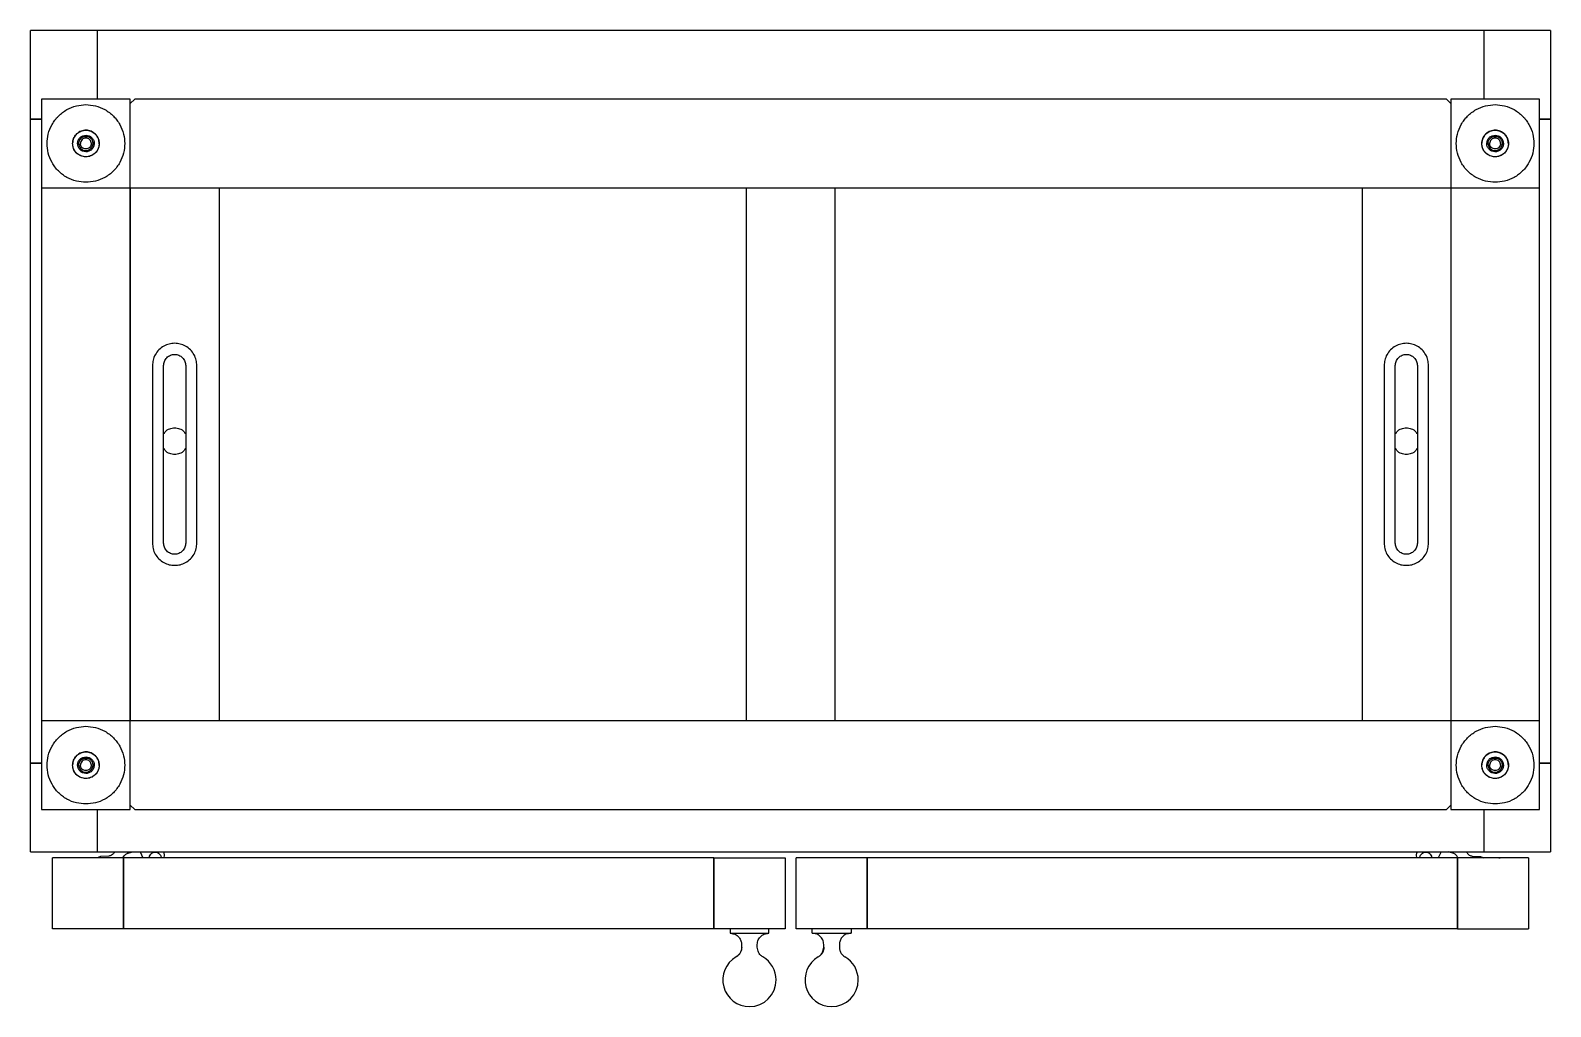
# Model space of a CAD drawing. Header units: millimetres. Extents: x 227 to 927, y 102 to 755.
# Drawn here: x 513.2 to 650.2, y 667.4 to 755.3 of the extents above; entities that cross this region are included whole.
import ezdxf

# ---------------------------------------------------------------- set-up
doc = ezdxf.new("R2010")
doc.units = ezdxf.units.MM

msp = doc.modelspace()

# ---------------------------------------------------------------- linework, layer by layer
at = {"color": 7, "linetype": 'Continuous', "lineweight": 25}
for p, q in [((513.19, 747.33), (513.19, 755.33)), ((519.19, 755.33), (513.19, 755.33)), ((519.19, 755.33), (519.19, 749.15)), ((644.19, 755.33), (519.19, 755.33)), ((519.19, 755.33), (519.19, 749.15)), ((650.19, 755.33), (644.19, 755.33)), ((644.19, 749.15), (644.19, 755.33)), ((644.19, 749.15), (644.19, 755.33)), ((650.19, 755.33), (650.19, 747.33)), ((514.19, 749.15), (514.19, 741.15)), ((522.19, 749.15), (514.19, 749.15)), ((522.19, 741.15), (522.19, 749.15)), ((522.19, 748.75), (522.59, 749.15)), ((640.79, 749.15), (522.59, 749.15)), ((640.79, 749.15), (641.19, 748.75)), ((641.19, 749.15), (641.19, 741.15)), ((649.19, 749.15), (641.19, 749.15)), ((649.19, 741.15), (649.19, 749.15)), ((513.19, 689.33), (513.19, 747.33)), ((514.19, 747.33), (513.19, 747.33)), ((513.19, 747.33), (514.19, 747.33)), ((649.19, 747.33), (650.19, 747.33)), ((650.19, 747.33), (649.19, 747.33)), ((650.19, 747.33), (650.19, 689.33)), ((517.85, 745.75), (517.79, 745.65)), ((517.97, 745.75), (517.85, 745.75)), ((518.54, 745.74), (518.42, 745.74)), ((518.6, 745.63), (518.54, 745.74)), ((644.85, 745.75), (644.79, 745.65)), ((644.97, 745.75), (644.85, 745.75)), ((645.54, 745.74), (645.42, 745.74)), ((645.6, 745.63), (645.54, 745.74)), ((517.56, 745.26), (517.49, 745.16)), ((517.49, 745.16), (517.55, 745.05)), ((517.77, 744.66), (517.83, 744.55)), ((517.83, 744.55), (517.95, 744.55)), ((518.4, 744.54), (518.52, 744.54)), ((518.52, 744.54), (518.58, 744.65)), ((518.81, 745.03), (518.88, 745.13)), ((518.88, 745.13), (518.82, 745.24)), ((644.56, 745.26), (644.49, 745.16)), ((644.49, 745.16), (644.55, 745.05)), ((644.77, 744.66), (644.83, 744.55)), ((644.83, 744.55), (644.95, 744.55)), ((645.4, 744.54), (645.52, 744.54)), ((645.52, 744.54), (645.58, 744.65)), ((645.81, 745.03), (645.88, 745.13)), ((645.88, 745.13), (645.82, 745.24)), ((514.19, 741.15), (522.19, 741.15)), ((514.19, 741.15), (514.19, 693.15)), ((522.19, 741.15), (641.19, 741.15)), ((522.19, 693.15), (522.19, 741.15)), ((522.19, 741.15), (522.19, 693.15)), ((522.19, 741.15), (530.19, 741.15)), ((530.19, 741.15), (530.19, 693.15)), ((577.69, 741.15), (577.69, 693.15)), ((577.69, 741.15), (585.69, 741.15)), ((585.69, 741.15), (585.69, 693.15)), ((633.19, 741.15), (633.19, 693.15)), ((633.19, 741.15), (641.19, 741.15)), ((641.19, 741.15), (649.19, 741.15)), ((641.19, 741.15), (641.19, 693.15)), ((641.19, 741.15), (641.19, 693.15)), ((649.19, 693.15), (649.19, 741.15)), ((524.19, 725.15), (524.19, 709.15)), ((525.19, 709.15), (525.19, 725.15)), ((527.19, 725.15), (527.19, 709.15)), ((528.19, 709.15), (528.19, 725.15)), ((635.19, 725.15), (635.19, 709.15)), ((636.19, 709.15), (636.19, 725.15)), ((638.19, 725.15), (638.19, 709.15)), ((639.19, 709.15), (639.19, 725.15)), ((514.19, 693.15), (514.19, 685.15)), ((522.19, 693.15), (514.19, 693.15)), ((522.19, 685.15), (522.19, 693.15)), ((530.19, 693.15), (522.19, 693.15)), ((641.19, 693.15), (522.19, 693.15)), ((585.69, 693.15), (577.69, 693.15)), ((641.19, 693.15), (633.19, 693.15)), ((641.19, 693.15), (641.19, 685.15)), ((649.19, 693.15), (641.19, 693.15)), ((649.19, 685.15), (649.19, 693.15)), ((513.19, 689.33), (514.19, 689.33)), ((513.19, 681.33), (513.19, 689.33)), ((514.19, 689.33), (513.19, 689.33)), ((517.56, 689.26), (517.49, 689.16)), ((517.49, 689.16), (517.55, 689.05)), ((517.85, 689.75), (517.79, 689.65)), ((517.97, 689.75), (517.85, 689.75)), ((518.54, 689.74), (518.42, 689.74)), ((518.6, 689.63), (518.54, 689.74)), ((518.81, 689.03), (518.88, 689.13)), ((518.88, 689.13), (518.82, 689.24)), ((644.56, 689.26), (644.49, 689.16)), ((644.49, 689.16), (644.55, 689.05)), ((644.85, 689.75), (644.79, 689.65)), ((644.97, 689.75), (644.85, 689.75)), ((645.54, 689.74), (645.42, 689.74)), ((645.6, 689.63), (645.54, 689.74)), ((645.81, 689.03), (645.88, 689.13)), ((645.88, 689.13), (645.82, 689.24)), ((650.19, 689.33), (649.19, 689.33)), ((649.19, 689.33), (650.19, 689.33)), ((650.19, 689.33), (650.19, 681.33)), ((517.77, 688.66), (517.83, 688.55)), ((517.83, 688.55), (517.95, 688.55)), ((518.4, 688.54), (518.52, 688.54)), ((518.52, 688.54), (518.58, 688.65)), ((644.77, 688.66), (644.83, 688.55)), ((644.83, 688.55), (644.95, 688.55)), ((645.4, 688.54), (645.52, 688.54)), ((645.52, 688.54), (645.58, 688.65)), ((514.19, 685.15), (522.19, 685.15)), ((519.19, 685.15), (519.19, 681.33)), ((519.19, 685.15), (519.19, 681.33)), ((522.59, 685.15), (522.19, 685.55)), ((522.59, 685.15), (640.79, 685.15)), ((641.19, 685.55), (640.79, 685.15)), ((641.19, 685.15), (649.19, 685.15)), ((644.19, 681.33), (644.19, 685.15)), ((644.19, 681.33), (644.19, 685.15)), ((513.19, 681.33), (519.19, 681.33)), ((519.19, 681.33), (644.19, 681.33)), ((519.51, 680.91), (519.36, 680.87)), ((520.24, 680.96), (519.51, 680.91)), ((520.76, 681.33), (520.71, 681.25)), ((521.53, 680.8), (521.64, 680.97)), ((522, 681.23), (522.42, 681.33)), ((523.07, 681.33), (523.31, 680.8)), ((525.24, 680.8), (525.26, 681.03)), ((638.11, 681.03), (638.11, 681.07)), ((638.13, 680.8), (638.11, 681.03)), ((640.31, 681.33), (640.06, 680.8)), ((641.37, 681.23), (640.95, 681.33)), ((641.84, 680.8), (641.73, 680.97)), ((642.61, 681.33), (642.66, 681.25)), ((643.13, 680.96), (643.86, 680.91)), ((643.86, 680.91), (644.01, 680.87)), ((644.19, 681.33), (650.19, 681.33)), ((521.59, 680.8), (515.19, 680.8)), ((515.19, 674.4), (515.19, 680.8)), ((517.85, 680.81), (517.73, 680.8)), ((519.36, 680.87), (519.23, 680.8)), ((521.59, 674.4), (521.59, 680.8)), ((574.79, 680.8), (521.59, 680.8)), ((521.59, 680.8), (521.59, 674.4)), ((574.79, 680.8), (574.79, 674.4)), ((574.79, 680.8), (581.19, 680.8)), ((574.79, 674.4), (574.79, 680.8)), ((581.19, 680.8), (581.19, 674.4)), ((582.19, 674.4), (582.19, 680.8)), ((588.59, 680.8), (582.19, 680.8)), ((588.59, 674.4), (588.59, 680.8)), ((641.79, 680.8), (588.59, 680.8)), ((588.59, 680.8), (588.59, 674.4)), ((641.79, 680.8), (641.79, 674.4)), ((648.19, 680.8), (641.79, 680.8)), ((641.79, 674.4), (641.79, 680.8)), ((644.01, 680.87), (644.14, 680.8)), ((645.52, 680.81), (645.64, 680.8)), ((648.19, 680.8), (648.19, 674.4)), ((521.59, 674.4), (515.19, 674.4)), ((574.79, 674.4), (521.59, 674.4)), ((581.19, 674.4), (574.79, 674.4)), ((576.24, 674.4), (576.24, 674)), ((579.74, 674), (579.74, 674.4)), ((588.59, 674.4), (582.19, 674.4)), ((583.64, 674), (583.64, 674.4)), ((587.14, 674.4), (587.14, 674)), ((641.79, 674.4), (588.59, 674.4)), ((641.79, 674.4), (648.19, 674.4)), ((577.28, 673), (577.28, 672.74)), ((577.28, 672.74), (577.29, 672.75)), ((578.69, 672.74), (578.69, 673)), ((584.68, 672.74), (584.68, 673)), ((584.68, 672.74), (584.69, 672.75)), ((586.09, 673), (586.09, 672.74))]:
    msp.add_line(p, q, dxfattribs=at)
for centre, start, end in [((577.99, 669.8), 120.2657, 270.0181), ((577.99, 669.8), 0, 59.9793), ((585.39, 669.8), 120.2654, 270.0181), ((585.39, 669.8), 0, 59.9796), ((577.99, 669.8), 270.0181, 0), ((585.39, 669.8), 270.0181, 0)]:
    msp.add_arc(centre, 2.4, start, end, dxfattribs=at)
for points, knots in [([(518.19, 741.65), (517.9, 741.67), (517.3, 741.71), (516.44, 742.06), (515.68, 742.64), (515.1, 743.4), (514.76, 744.26), (514.65, 745.15), (514.76, 746.03), (515.1, 746.89), (515.68, 747.65), (516.44, 748.23), (517.3, 748.58), (517.9, 748.63), (518.19, 748.65)], [0, 0, 0, 0, 0.078504, 0.162677, 0.25, 0.337323, 0.421496, 0.5, 0.578504, 0.662677, 0.75, 0.837323, 0.921496, 1, 1, 1, 1]), ([(518.19, 748.65), (518.47, 748.63), (519.07, 748.58), (519.93, 748.23), (520.69, 747.65), (521.27, 746.89), (521.61, 746.03), (521.72, 745.15), (521.61, 744.26), (521.27, 743.4), (520.69, 742.64), (519.93, 742.06), (519.07, 741.71), (518.47, 741.67), (518.19, 741.65)], [0, 0, 0, 0, 0.0785035, 0.1626766, 0.25, 0.3373234, 0.4214965, 0.5, 0.5785035, 0.6626766, 0.75, 0.8373234, 0.9214965, 1, 1, 1, 1]), ([(645.19, 741.65), (644.9, 741.67), (644.3, 741.71), (643.44, 742.06), (642.68, 742.64), (642.1, 743.4), (641.76, 744.26), (641.65, 745.15), (641.76, 746.03), (642.1, 746.89), (642.68, 747.65), (643.44, 748.23), (644.3, 748.58), (644.9, 748.63), (645.19, 748.65)], [0, 0, 0, 0, 0.078504, 0.162677, 0.25, 0.337323, 0.421496, 0.5, 0.578504, 0.662677, 0.75, 0.837323, 0.921496, 1, 1, 1, 1]), ([(645.19, 748.65), (645.47, 748.63), (646.07, 748.58), (646.93, 748.23), (647.69, 747.65), (648.27, 746.89), (648.61, 746.03), (648.72, 745.15), (648.61, 744.26), (648.27, 743.4), (647.69, 742.64), (646.93, 742.06), (646.07, 741.71), (645.47, 741.67), (645.19, 741.65)], [0, 0, 0, 0, 0.078504, 0.162677, 0.25, 0.337323, 0.421496, 0.5, 0.578504, 0.662677, 0.75, 0.837323, 0.921496, 1, 1, 1, 1]), ([(518.19, 743.95), (518.03, 743.96), (517.72, 744), (517.31, 744.28), (517.05, 744.68), (516.96, 745.15), (517.05, 745.61), (517.31, 746.02), (517.72, 746.29), (518.03, 746.33), (518.19, 746.35)], [0, 0, 0, 0, 0.120054, 0.25, 0.379946, 0.5, 0.620054, 0.75, 0.879946, 1, 1, 1, 1]), ([(519.39, 745.12), (519.37, 745.28), (519.34, 745.59), (519.07, 746), (518.67, 746.28), (518.21, 746.37), (517.74, 746.29), (517.33, 746.03), (517.05, 745.63), (517, 745.32), (516.99, 745.17)], [0, 0, 0, 0, 0.120054, 0.25, 0.379946, 0.5, 0.620054, 0.75, 0.879946, 1, 1, 1, 1]), ([(517.44, 745.16), (517.45, 745.25), (517.47, 745.45), (517.65, 745.7), (517.91, 745.86), (518.2, 745.91), (518.49, 745.85), (518.74, 745.68), (518.91, 745.42), (518.93, 745.23), (518.94, 745.13)], [0, 0, 0, 0, 0.120054, 0.25, 0.379946, 0.5, 0.620054, 0.75, 0.879946, 1, 1, 1, 1]), ([(517.56, 745.26), (517.58, 745.35), (517.63, 745.49), (517.74, 745.6), (517.79, 745.65)], [0, 0, 0, 0, 0.56, 1, 1, 1, 1]), ([(518.68, 745.14), (518.67, 745.2), (518.66, 745.33), (518.55, 745.5), (518.38, 745.61), (518.19, 745.65), (518, 745.62), (517.84, 745.51), (517.72, 745.34), (517.7, 745.22), (517.69, 745.15)], [0, 0, 0, 0, 0.120054, 0.25, 0.379946, 0.5, 0.620054, 0.75, 0.879946, 1, 1, 1, 1]), ([(517.79, 745.65), (517.82, 745.67), (517.88, 745.71), (517.94, 745.74), (517.97, 745.75)], [0, 0, 0, 0, 0.56, 1, 1, 1, 1]), ([(517.97, 745.75), (518.06, 745.77), (518.21, 745.81), (518.35, 745.76), (518.42, 745.74)], [0, 0, 0, 0, 0.56, 1, 1, 1, 1]), ([(518.19, 746.35), (518.34, 746.33), (518.65, 746.29), (519.06, 746.02), (519.33, 745.61), (519.41, 745.15), (519.33, 744.68), (519.06, 744.28), (518.65, 744), (518.34, 743.96), (518.19, 743.95)], [0, 0, 0, 0, 0.120054, 0.25, 0.379946, 0.5, 0.620054, 0.75, 0.879946, 1, 1, 1, 1]), ([(518.42, 745.74), (518.46, 745.73), (518.52, 745.7), (518.58, 745.65), (518.6, 745.63)], [0, 0, 0, 0, 0.56, 1, 1, 1, 1]), ([(518.6, 745.63), (518.66, 745.57), (518.77, 745.46), (518.8, 745.31), (518.82, 745.24)], [0, 0, 0, 0, 0.56, 1, 1, 1, 1]), ([(645.19, 743.95), (645.03, 743.96), (644.72, 744), (644.31, 744.28), (644.05, 744.68), (643.96, 745.15), (644.05, 745.61), (644.31, 746.02), (644.72, 746.29), (645.03, 746.33), (645.19, 746.35)], [0, 0, 0, 0, 0.120054, 0.25, 0.379946, 0.5, 0.620054, 0.75, 0.879946, 1, 1, 1, 1]), ([(646.39, 745.12), (646.37, 745.28), (646.34, 745.59), (646.07, 746), (645.67, 746.28), (645.21, 746.37), (644.74, 746.29), (644.33, 746.03), (644.05, 745.63), (644, 745.32), (643.99, 745.17)], [0, 0, 0, 0, 0.120054, 0.25, 0.379946, 0.5, 0.620054, 0.75, 0.879946, 1, 1, 1, 1]), ([(644.44, 745.16), (644.45, 745.25), (644.47, 745.45), (644.65, 745.7), (644.91, 745.86), (645.2, 745.91), (645.49, 745.85), (645.74, 745.68), (645.91, 745.42), (645.93, 745.23), (645.94, 745.13)], [0, 0, 0, 0, 0.120054, 0.25, 0.379946, 0.5, 0.620054, 0.75, 0.879946, 1, 1, 1, 1]), ([(644.56, 745.26), (644.58, 745.35), (644.63, 745.49), (644.74, 745.6), (644.79, 745.65)], [0, 0, 0, 0, 0.56, 1, 1, 1, 1]), ([(645.68, 745.14), (645.67, 745.2), (645.66, 745.33), (645.55, 745.5), (645.38, 745.61), (645.19, 745.65), (645, 745.62), (644.84, 745.51), (644.72, 745.34), (644.7, 745.22), (644.69, 745.15)], [0, 0, 0, 0, 0.120054, 0.25, 0.379946, 0.5, 0.620054, 0.75, 0.879946, 1, 1, 1, 1]), ([(644.79, 745.65), (644.82, 745.67), (644.88, 745.71), (644.94, 745.74), (644.97, 745.75)], [0, 0, 0, 0, 0.56, 1, 1, 1, 1]), ([(644.97, 745.75), (645.06, 745.77), (645.21, 745.81), (645.35, 745.76), (645.42, 745.74)], [0, 0, 0, 0, 0.56, 1, 1, 1, 1]), ([(645.19, 746.35), (645.34, 746.33), (645.65, 746.29), (646.06, 746.02), (646.33, 745.61), (646.41, 745.15), (646.33, 744.68), (646.06, 744.28), (645.65, 744), (645.34, 743.96), (645.19, 743.95)], [0, 0, 0, 0, 0.120054, 0.25, 0.379946, 0.5, 0.620054, 0.75, 0.879946, 1, 1, 1, 1]), ([(645.42, 745.74), (645.46, 745.73), (645.52, 745.7), (645.58, 745.65), (645.6, 745.63)], [0, 0, 0, 0, 0.56, 1, 1, 1, 1]), ([(645.6, 745.63), (645.66, 745.57), (645.77, 745.46), (645.8, 745.31), (645.82, 745.24)], [0, 0, 0, 0, 0.56, 1, 1, 1, 1]), ([(519.39, 745.12), (519.37, 744.97), (519.33, 744.66), (519.04, 744.26), (518.63, 744), (518.16, 743.92), (517.7, 744.01), (517.3, 744.29), (517.03, 744.7), (517, 745.02), (516.99, 745.17)], [0, 0, 0, 0, 0.120054, 0.25, 0.379946, 0.5, 0.620054, 0.75, 0.879946, 1, 1, 1, 1]), ([(518.94, 745.13), (518.92, 745.04), (518.9, 744.84), (518.72, 744.59), (518.46, 744.43), (518.17, 744.38), (517.88, 744.44), (517.63, 744.61), (517.46, 744.87), (517.44, 745.07), (517.44, 745.16)], [0, 0, 0, 0, 0.120054, 0.25, 0.379946, 0.5, 0.620054, 0.75, 0.879946, 1, 1, 1, 1]), ([(517.55, 745.16), (517.55, 745.18), (517.55, 745.21), (517.55, 745.25), (517.56, 745.26)], [0, 0, 0, 0, 0.56, 1, 1, 1, 1]), ([(517.55, 745.05), (517.55, 745.07), (517.55, 745.11), (517.55, 745.14), (517.55, 745.16)], [0, 0, 0, 0, 0.56, 1, 1, 1, 1]), ([(517.55, 745.05), (517.57, 744.97), (517.61, 744.82), (517.72, 744.71), (517.77, 744.66)], [0, 0, 0, 0, 0.56, 1, 1, 1, 1]), ([(518.68, 745.14), (518.67, 745.08), (518.65, 744.95), (518.54, 744.78), (518.37, 744.68), (518.18, 744.64), (517.99, 744.68), (517.82, 744.79), (517.71, 744.96), (517.7, 745.09), (517.69, 745.15)], [0, 0, 0, 0, 0.1200542, 0.25, 0.3799458, 0.5, 0.6200542, 0.75, 0.8799458, 1, 1, 1, 1]), ([(517.95, 744.55), (517.91, 744.57), (517.85, 744.6), (517.79, 744.64), (517.77, 744.66)], [0, 0, 0, 0, 0.56, 1, 1, 1, 1]), ([(517.95, 744.55), (518.04, 744.53), (518.18, 744.49), (518.33, 744.52), (518.4, 744.54)], [0, 0, 0, 0, 0.56, 1, 1, 1, 1]), ([(518.58, 744.65), (518.55, 744.62), (518.49, 744.58), (518.43, 744.55), (518.4, 744.54)], [0, 0, 0, 0, 0.56, 1, 1, 1, 1]), ([(518.58, 744.65), (518.65, 744.71), (518.76, 744.81), (518.8, 744.96), (518.81, 745.03)], [0, 0, 0, 0, 0.56, 1, 1, 1, 1]), ([(518.83, 745.13), (518.82, 745.11), (518.82, 745.08), (518.82, 745.04), (518.81, 745.03)], [0, 0, 0, 0, 0.56, 1, 1, 1, 1]), ([(518.82, 745.24), (518.82, 745.22), (518.83, 745.19), (518.83, 745.15), (518.83, 745.13)], [0, 0, 0, 0, 0.56, 1, 1, 1, 1]), ([(646.39, 745.12), (646.37, 744.97), (646.33, 744.66), (646.04, 744.26), (645.63, 744), (645.16, 743.92), (644.7, 744.01), (644.3, 744.29), (644.03, 744.7), (644, 745.02), (643.99, 745.17)], [0, 0, 0, 0, 0.120054, 0.25, 0.379946, 0.5, 0.620054, 0.75, 0.879946, 1, 1, 1, 1]), ([(645.94, 745.13), (645.92, 745.04), (645.9, 744.84), (645.72, 744.59), (645.46, 744.43), (645.17, 744.38), (644.88, 744.44), (644.63, 744.61), (644.46, 744.87), (644.44, 745.07), (644.44, 745.16)], [0, 0, 0, 0, 0.1200542, 0.25, 0.3799458, 0.5, 0.6200542, 0.75, 0.8799458, 1, 1, 1, 1]), ([(644.55, 745.16), (644.55, 745.18), (644.55, 745.21), (644.55, 745.25), (644.56, 745.26)], [0, 0, 0, 0, 0.56, 1, 1, 1, 1]), ([(644.55, 745.05), (644.55, 745.07), (644.55, 745.11), (644.55, 745.14), (644.55, 745.16)], [0, 0, 0, 0, 0.56, 1, 1, 1, 1]), ([(644.55, 745.05), (644.57, 744.97), (644.61, 744.82), (644.72, 744.71), (644.77, 744.66)], [0, 0, 0, 0, 0.56, 1, 1, 1, 1]), ([(645.68, 745.14), (645.67, 745.08), (645.65, 744.95), (645.54, 744.78), (645.37, 744.68), (645.18, 744.64), (644.99, 744.68), (644.82, 744.79), (644.71, 744.96), (644.7, 745.09), (644.69, 745.15)], [0, 0, 0, 0, 0.120054, 0.25, 0.379946, 0.5, 0.620054, 0.75, 0.879946, 1, 1, 1, 1]), ([(644.95, 744.55), (644.91, 744.57), (644.85, 744.6), (644.79, 744.64), (644.77, 744.66)], [0, 0, 0, 0, 0.56, 1, 1, 1, 1]), ([(644.95, 744.55), (645.04, 744.53), (645.18, 744.49), (645.33, 744.52), (645.4, 744.54)], [0, 0, 0, 0, 0.56, 1, 1, 1, 1]), ([(645.58, 744.65), (645.55, 744.62), (645.49, 744.58), (645.43, 744.55), (645.4, 744.54)], [0, 0, 0, 0, 0.56, 1, 1, 1, 1]), ([(645.58, 744.65), (645.65, 744.71), (645.76, 744.81), (645.8, 744.96), (645.81, 745.03)], [0, 0, 0, 0, 0.56, 1, 1, 1, 1]), ([(645.83, 745.13), (645.82, 745.11), (645.82, 745.08), (645.82, 745.04), (645.81, 745.03)], [0, 0, 0, 0, 0.56, 1, 1, 1, 1]), ([(645.82, 745.24), (645.82, 745.22), (645.83, 745.19), (645.83, 745.15), (645.83, 745.13)], [0, 0, 0, 0, 0.56, 1, 1, 1, 1]), ([(528.19, 725.15), (528.17, 725.31), (528.15, 725.65), (527.95, 726.14), (527.62, 726.58), (527.18, 726.91), (526.69, 727.1), (526.19, 727.17), (525.68, 727.1), (525.19, 726.91), (524.75, 726.58), (524.42, 726.14), (524.22, 725.65), (524.2, 725.31), (524.19, 725.15)], [0, 0, 0, 0, 0.078504, 0.162677, 0.25, 0.337323, 0.421496, 0.5, 0.578504, 0.662677, 0.75, 0.837323, 0.921496, 1, 1, 1, 1]), ([(525.19, 725.15), (525.2, 725.27), (525.23, 725.53), (525.46, 725.87), (525.8, 726.1), (526.19, 726.17), (526.57, 726.1), (526.91, 725.87), (527.14, 725.53), (527.17, 725.27), (527.19, 725.15)], [0, 0, 0, 0, 0.120054, 0.25, 0.379946, 0.5, 0.620054, 0.75, 0.879946, 1, 1, 1, 1]), ([(639.19, 725.15), (639.17, 725.31), (639.15, 725.65), (638.95, 726.14), (638.62, 726.58), (638.18, 726.91), (637.69, 727.1), (637.19, 727.17), (636.68, 727.1), (636.19, 726.91), (635.75, 726.58), (635.42, 726.14), (635.22, 725.65), (635.2, 725.31), (635.19, 725.15)], [0, 0, 0, 0, 0.078504, 0.162677, 0.25, 0.337323, 0.421496, 0.5, 0.578504, 0.662677, 0.75, 0.837323, 0.921496, 1, 1, 1, 1]), ([(636.19, 725.15), (636.2, 725.27), (636.23, 725.53), (636.46, 725.87), (636.8, 726.1), (637.19, 726.17), (637.57, 726.1), (637.91, 725.87), (638.14, 725.53), (638.17, 725.27), (638.19, 725.15)], [0, 0, 0, 0, 0.120054, 0.25, 0.379946, 0.5, 0.620054, 0.75, 0.879946, 1, 1, 1, 1]), ([(525.19, 718.95), (525.23, 719.03), (525.36, 719.25), (525.72, 719.48), (526.04, 719.52), (526.19, 719.53)], [0, 0, 0, 0, 0.227583, 0.629072, 1, 1, 1, 1]), ([(526.19, 719.53), (526.33, 719.52), (526.65, 719.48), (527.01, 719.25), (527.14, 719.03), (527.19, 718.95)], [0, 0, 0, 0, 0.370928, 0.772417, 1, 1, 1, 1]), ([(636.19, 718.95), (636.23, 719.03), (636.36, 719.25), (636.72, 719.48), (637.04, 719.52), (637.19, 719.53)], [0, 0, 0, 0, 0.227583, 0.629072, 1, 1, 1, 1]), ([(637.19, 719.53), (637.33, 719.52), (637.65, 719.48), (638.01, 719.25), (638.14, 719.03), (638.19, 718.95)], [0, 0, 0, 0, 0.370928, 0.772417, 1, 1, 1, 1]), ([(526.19, 717.13), (526.04, 717.15), (525.72, 717.19), (525.36, 717.41), (525.23, 717.64), (525.19, 717.72)], [0, 0, 0, 0, 0.370928, 0.772417, 1, 1, 1, 1]), ([(527.19, 717.72), (527.14, 717.64), (527.01, 717.41), (526.65, 717.19), (526.33, 717.15), (526.19, 717.13)], [0, 0, 0, 0, 0.227583, 0.629072, 1, 1, 1, 1]), ([(637.19, 717.13), (637.04, 717.15), (636.72, 717.19), (636.36, 717.41), (636.23, 717.64), (636.19, 717.72)], [0, 0, 0, 0, 0.370928, 0.772417, 1, 1, 1, 1]), ([(638.19, 717.72), (638.14, 717.64), (638.01, 717.41), (637.65, 717.19), (637.33, 717.15), (637.19, 717.13)], [0, 0, 0, 0, 0.227583, 0.629072, 1, 1, 1, 1]), ([(524.19, 709.15), (524.2, 708.98), (524.22, 708.64), (524.42, 708.15), (524.75, 707.71), (525.19, 707.38), (525.68, 707.19), (526.19, 707.13), (526.69, 707.19), (527.18, 707.38), (527.62, 707.71), (527.95, 708.15), (528.15, 708.64), (528.17, 708.98), (528.19, 709.15)], [0, 0, 0, 0, 0.078504, 0.162677, 0.25, 0.337323, 0.421496, 0.5, 0.578504, 0.662677, 0.75, 0.837323, 0.921496, 1, 1, 1, 1]), ([(527.19, 709.15), (527.17, 709.02), (527.14, 708.76), (526.91, 708.42), (526.57, 708.2), (526.19, 708.12), (525.8, 708.2), (525.46, 708.42), (525.23, 708.76), (525.2, 709.02), (525.19, 709.15)], [0, 0, 0, 0, 0.120054, 0.25, 0.379946, 0.5, 0.620054, 0.75, 0.879946, 1, 1, 1, 1]), ([(635.19, 709.15), (635.2, 708.98), (635.22, 708.64), (635.42, 708.15), (635.75, 707.71), (636.19, 707.38), (636.68, 707.19), (637.19, 707.13), (637.69, 707.19), (638.18, 707.38), (638.62, 707.71), (638.95, 708.15), (639.15, 708.64), (639.17, 708.98), (639.19, 709.15)], [0, 0, 0, 0, 0.078504, 0.162677, 0.25, 0.337323, 0.421496, 0.5, 0.578504, 0.662677, 0.75, 0.837323, 0.921496, 1, 1, 1, 1]), ([(638.19, 709.15), (638.17, 709.02), (638.14, 708.76), (637.91, 708.42), (637.57, 708.2), (637.19, 708.12), (636.8, 708.2), (636.46, 708.42), (636.23, 708.76), (636.2, 709.02), (636.19, 709.15)], [0, 0, 0, 0, 0.120054, 0.25, 0.379946, 0.5, 0.620054, 0.75, 0.879946, 1, 1, 1, 1]), ([(518.19, 685.65), (517.9, 685.67), (517.3, 685.71), (516.44, 686.06), (515.68, 686.64), (515.1, 687.4), (514.76, 688.26), (514.65, 689.15), (514.76, 690.03), (515.1, 690.89), (515.68, 691.65), (516.44, 692.23), (517.3, 692.58), (517.9, 692.63), (518.19, 692.65)], [0, 0, 0, 0, 0.078504, 0.162677, 0.25, 0.337323, 0.421496, 0.5, 0.578504, 0.662677, 0.75, 0.837323, 0.921496, 1, 1, 1, 1]), ([(518.19, 692.65), (518.47, 692.63), (519.07, 692.58), (519.93, 692.23), (520.69, 691.65), (521.27, 690.89), (521.61, 690.03), (521.72, 689.15), (521.61, 688.26), (521.27, 687.4), (520.69, 686.64), (519.93, 686.06), (519.07, 685.71), (518.47, 685.67), (518.19, 685.65)], [0, 0, 0, 0, 0.078504, 0.162677, 0.25, 0.337323, 0.421496, 0.5, 0.578504, 0.662677, 0.75, 0.837323, 0.921496, 1, 1, 1, 1]), ([(645.19, 685.65), (644.9, 685.67), (644.3, 685.71), (643.44, 686.06), (642.68, 686.64), (642.1, 687.4), (641.76, 688.26), (641.65, 689.15), (641.76, 690.03), (642.1, 690.89), (642.68, 691.65), (643.44, 692.23), (644.3, 692.58), (644.9, 692.63), (645.19, 692.65)], [0, 0, 0, 0, 0.0785035, 0.1626766, 0.25, 0.3373234, 0.4214965, 0.5, 0.5785035, 0.6626766, 0.75, 0.8373234, 0.9214965, 1, 1, 1, 1]), ([(645.19, 692.65), (645.47, 692.63), (646.07, 692.58), (646.93, 692.23), (647.69, 691.65), (648.27, 690.89), (648.61, 690.03), (648.72, 689.15), (648.61, 688.26), (648.27, 687.4), (647.69, 686.64), (646.93, 686.06), (646.07, 685.71), (645.47, 685.67), (645.19, 685.65)], [0, 0, 0, 0, 0.078504, 0.162677, 0.25, 0.337323, 0.421496, 0.5, 0.578504, 0.662677, 0.75, 0.837323, 0.921496, 1, 1, 1, 1]), ([(519.39, 689.12), (519.37, 689.28), (519.34, 689.59), (519.07, 690), (518.67, 690.28), (518.21, 690.37), (517.74, 690.29), (517.33, 690.03), (517.05, 689.63), (517, 689.32), (516.99, 689.17)], [0, 0, 0, 0, 0.120054, 0.25, 0.379946, 0.5, 0.620054, 0.75, 0.879946, 1, 1, 1, 1]), ([(518.19, 687.95), (518.03, 687.96), (517.72, 688), (517.31, 688.28), (517.05, 688.68), (516.96, 689.15), (517.05, 689.61), (517.31, 690.02), (517.72, 690.29), (518.03, 690.33), (518.19, 690.35)], [0, 0, 0, 0, 0.120054, 0.25, 0.379946, 0.5, 0.620054, 0.75, 0.879946, 1, 1, 1, 1]), ([(519.39, 689.12), (519.37, 688.97), (519.33, 688.66), (519.04, 688.26), (518.63, 688), (518.16, 687.92), (517.7, 688.01), (517.3, 688.29), (517.03, 688.7), (517, 689.02), (516.99, 689.17)], [0, 0, 0, 0, 0.1200542, 0.25, 0.3799458, 0.5, 0.6200542, 0.75, 0.8799458, 1, 1, 1, 1]), ([(517.44, 689.16), (517.45, 689.25), (517.47, 689.45), (517.65, 689.7), (517.91, 689.86), (518.2, 689.91), (518.49, 689.85), (518.74, 689.68), (518.91, 689.42), (518.93, 689.23), (518.94, 689.13)], [0, 0, 0, 0, 0.120054, 0.25, 0.379946, 0.5, 0.620054, 0.75, 0.879946, 1, 1, 1, 1]), ([(518.94, 689.13), (518.92, 689.04), (518.9, 688.84), (518.72, 688.59), (518.46, 688.43), (518.17, 688.38), (517.88, 688.44), (517.63, 688.61), (517.46, 688.87), (517.44, 689.07), (517.44, 689.16)], [0, 0, 0, 0, 0.1200542, 0.25, 0.3799458, 0.5, 0.6200542, 0.75, 0.8799458, 1, 1, 1, 1]), ([(517.55, 689.16), (517.55, 689.18), (517.55, 689.21), (517.55, 689.25), (517.56, 689.26)], [0, 0, 0, 0, 0.56, 1, 1, 1, 1]), ([(517.55, 689.05), (517.55, 689.07), (517.55, 689.11), (517.55, 689.14), (517.55, 689.16)], [0, 0, 0, 0, 0.56, 1, 1, 1, 1]), ([(517.56, 689.26), (517.58, 689.35), (517.63, 689.49), (517.74, 689.6), (517.79, 689.65)], [0, 0, 0, 0, 0.56, 1, 1, 1, 1]), ([(518.68, 689.14), (518.67, 689.2), (518.66, 689.33), (518.55, 689.5), (518.38, 689.61), (518.19, 689.65), (518, 689.62), (517.84, 689.51), (517.72, 689.34), (517.7, 689.22), (517.69, 689.15)], [0, 0, 0, 0, 0.120054, 0.25, 0.379946, 0.5, 0.620054, 0.75, 0.879946, 1, 1, 1, 1]), ([(518.68, 689.14), (518.67, 689.08), (518.65, 688.95), (518.54, 688.78), (518.37, 688.68), (518.18, 688.64), (517.99, 688.68), (517.82, 688.79), (517.71, 688.96), (517.7, 689.09), (517.69, 689.15)], [0, 0, 0, 0, 0.120054, 0.25, 0.379946, 0.5, 0.620054, 0.75, 0.879946, 1, 1, 1, 1]), ([(517.79, 689.65), (517.82, 689.67), (517.88, 689.71), (517.94, 689.74), (517.97, 689.75)], [0, 0, 0, 0, 0.56, 1, 1, 1, 1]), ([(517.97, 689.75), (518.06, 689.77), (518.21, 689.81), (518.35, 689.76), (518.42, 689.74)], [0, 0, 0, 0, 0.56, 1, 1, 1, 1]), ([(518.19, 690.35), (518.34, 690.33), (518.65, 690.29), (519.06, 690.02), (519.33, 689.61), (519.41, 689.15), (519.33, 688.68), (519.06, 688.28), (518.65, 688), (518.34, 687.96), (518.19, 687.95)], [0, 0, 0, 0, 0.120054, 0.25, 0.379946, 0.5, 0.620054, 0.75, 0.879946, 1, 1, 1, 1]), ([(518.42, 689.74), (518.46, 689.73), (518.52, 689.7), (518.58, 689.65), (518.6, 689.63)], [0, 0, 0, 0, 0.56, 1, 1, 1, 1]), ([(518.6, 689.63), (518.66, 689.57), (518.77, 689.46), (518.8, 689.31), (518.82, 689.24)], [0, 0, 0, 0, 0.56, 1, 1, 1, 1]), ([(518.83, 689.13), (518.82, 689.11), (518.82, 689.08), (518.82, 689.04), (518.81, 689.03)], [0, 0, 0, 0, 0.56, 1, 1, 1, 1]), ([(518.82, 689.24), (518.82, 689.22), (518.83, 689.19), (518.83, 689.15), (518.83, 689.13)], [0, 0, 0, 0, 0.56, 1, 1, 1, 1]), ([(645.19, 687.95), (645.03, 687.96), (644.72, 688), (644.31, 688.28), (644.05, 688.68), (643.96, 689.15), (644.05, 689.61), (644.31, 690.02), (644.72, 690.29), (645.03, 690.33), (645.19, 690.35)], [0, 0, 0, 0, 0.120054, 0.25, 0.379946, 0.5, 0.620054, 0.75, 0.879946, 1, 1, 1, 1]), ([(646.39, 689.12), (646.37, 689.28), (646.34, 689.59), (646.07, 690), (645.67, 690.28), (645.21, 690.37), (644.74, 690.29), (644.33, 690.03), (644.05, 689.63), (644, 689.32), (643.99, 689.17)], [0, 0, 0, 0, 0.120054, 0.25, 0.379946, 0.5, 0.620054, 0.75, 0.879946, 1, 1, 1, 1]), ([(646.39, 689.12), (646.37, 688.97), (646.33, 688.66), (646.04, 688.26), (645.63, 688), (645.16, 687.92), (644.7, 688.01), (644.3, 688.29), (644.03, 688.7), (644, 689.02), (643.99, 689.17)], [0, 0, 0, 0, 0.120054, 0.25, 0.379946, 0.5, 0.620054, 0.75, 0.879946, 1, 1, 1, 1]), ([(644.44, 689.16), (644.45, 689.25), (644.47, 689.45), (644.65, 689.7), (644.91, 689.86), (645.2, 689.91), (645.49, 689.85), (645.74, 689.68), (645.91, 689.42), (645.93, 689.23), (645.94, 689.13)], [0, 0, 0, 0, 0.120054, 0.25, 0.379946, 0.5, 0.620054, 0.75, 0.879946, 1, 1, 1, 1]), ([(645.94, 689.13), (645.92, 689.04), (645.9, 688.84), (645.72, 688.59), (645.46, 688.43), (645.17, 688.38), (644.88, 688.44), (644.63, 688.61), (644.46, 688.87), (644.44, 689.07), (644.44, 689.16)], [0, 0, 0, 0, 0.120054, 0.25, 0.379946, 0.5, 0.620054, 0.75, 0.879946, 1, 1, 1, 1]), ([(644.55, 689.16), (644.55, 689.18), (644.55, 689.21), (644.55, 689.25), (644.56, 689.26)], [0, 0, 0, 0, 0.56, 1, 1, 1, 1]), ([(644.55, 689.05), (644.55, 689.07), (644.55, 689.11), (644.55, 689.14), (644.55, 689.16)], [0, 0, 0, 0, 0.56, 1, 1, 1, 1]), ([(644.56, 689.26), (644.58, 689.35), (644.63, 689.49), (644.74, 689.6), (644.79, 689.65)], [0, 0, 0, 0, 0.56, 1, 1, 1, 1]), ([(645.68, 689.14), (645.67, 689.2), (645.66, 689.33), (645.55, 689.5), (645.38, 689.61), (645.19, 689.65), (645, 689.62), (644.84, 689.51), (644.72, 689.34), (644.7, 689.22), (644.69, 689.15)], [0, 0, 0, 0, 0.120054, 0.25, 0.379946, 0.5, 0.620054, 0.75, 0.879946, 1, 1, 1, 1]), ([(645.68, 689.14), (645.67, 689.08), (645.65, 688.95), (645.54, 688.78), (645.37, 688.68), (645.18, 688.64), (644.99, 688.68), (644.82, 688.79), (644.71, 688.96), (644.7, 689.09), (644.69, 689.15)], [0, 0, 0, 0, 0.1200542, 0.25, 0.3799458, 0.5, 0.6200542, 0.75, 0.8799458, 1, 1, 1, 1]), ([(644.79, 689.65), (644.82, 689.67), (644.88, 689.71), (644.94, 689.74), (644.97, 689.75)], [0, 0, 0, 0, 0.56, 1, 1, 1, 1]), ([(644.97, 689.75), (645.06, 689.77), (645.21, 689.81), (645.35, 689.76), (645.42, 689.74)], [0, 0, 0, 0, 0.56, 1, 1, 1, 1]), ([(645.19, 690.35), (645.34, 690.33), (645.65, 690.29), (646.06, 690.02), (646.33, 689.61), (646.41, 689.15), (646.33, 688.68), (646.06, 688.28), (645.65, 688), (645.34, 687.96), (645.19, 687.95)], [0, 0, 0, 0, 0.120054, 0.25, 0.379946, 0.5, 0.620054, 0.75, 0.879946, 1, 1, 1, 1]), ([(645.42, 689.74), (645.46, 689.73), (645.52, 689.7), (645.58, 689.65), (645.6, 689.63)], [0, 0, 0, 0, 0.56, 1, 1, 1, 1]), ([(645.6, 689.63), (645.66, 689.57), (645.77, 689.46), (645.8, 689.31), (645.82, 689.24)], [0, 0, 0, 0, 0.56, 1, 1, 1, 1]), ([(645.83, 689.13), (645.82, 689.11), (645.82, 689.08), (645.82, 689.04), (645.81, 689.03)], [0, 0, 0, 0, 0.56, 1, 1, 1, 1]), ([(645.82, 689.24), (645.82, 689.22), (645.83, 689.19), (645.83, 689.15), (645.83, 689.13)], [0, 0, 0, 0, 0.56, 1, 1, 1, 1]), ([(517.55, 689.05), (517.57, 688.97), (517.61, 688.82), (517.72, 688.71), (517.77, 688.66)], [0, 0, 0, 0, 0.56, 1, 1, 1, 1]), ([(517.95, 688.55), (517.91, 688.57), (517.85, 688.6), (517.79, 688.64), (517.77, 688.66)], [0, 0, 0, 0, 0.56, 1, 1, 1, 1]), ([(517.95, 688.55), (518.04, 688.53), (518.18, 688.49), (518.33, 688.52), (518.4, 688.54)], [0, 0, 0, 0, 0.56, 1, 1, 1, 1]), ([(518.58, 688.65), (518.55, 688.62), (518.49, 688.58), (518.43, 688.55), (518.4, 688.54)], [0, 0, 0, 0, 0.56, 1, 1, 1, 1]), ([(518.58, 688.65), (518.65, 688.71), (518.76, 688.81), (518.8, 688.96), (518.81, 689.03)], [0, 0, 0, 0, 0.56, 1, 1, 1, 1]), ([(644.55, 689.05), (644.57, 688.97), (644.61, 688.82), (644.72, 688.71), (644.77, 688.66)], [0, 0, 0, 0, 0.56, 1, 1, 1, 1]), ([(644.95, 688.55), (644.91, 688.57), (644.85, 688.6), (644.79, 688.64), (644.77, 688.66)], [0, 0, 0, 0, 0.56, 1, 1, 1, 1]), ([(644.95, 688.55), (645.04, 688.53), (645.18, 688.49), (645.33, 688.52), (645.4, 688.54)], [0, 0, 0, 0, 0.56, 1, 1, 1, 1]), ([(645.58, 688.65), (645.55, 688.62), (645.49, 688.58), (645.43, 688.55), (645.4, 688.54)], [0, 0, 0, 0, 0.56, 1, 1, 1, 1]), ([(645.58, 688.65), (645.65, 688.71), (645.76, 688.81), (645.8, 688.96), (645.81, 689.03)], [0, 0, 0, 0, 0.56, 1, 1, 1, 1]), ([(523.9, 680.8), (523.9, 680.85), (523.92, 680.98), (524.04, 681.15), (524.23, 681.28), (524.44, 681.32), (524.65, 681.28), (524.84, 681.15), (524.96, 680.98), (524.97, 680.85), (524.98, 680.8)], [0, 0, 0, 0, 0.097119, 0.234909, 0.372699, 0.5, 0.627301, 0.765091, 0.902881, 1, 1, 1, 1]), ([(525.26, 681.03), (525.26, 681.07), (525.26, 681.16), (525.23, 681.26), (525.2, 681.32), (525.19, 681.33)], [0, 0, 0, 0, 0.401625, 0.80325, 1, 1, 1, 1]), ([(638.11, 681.07), (638.11, 681.1), (638.12, 681.18), (638.14, 681.27), (638.17, 681.32), (638.18, 681.33)], [0, 0, 0, 0, 0.42195, 0.8439, 1, 1, 1, 1]), ([(638.39, 680.8), (638.4, 680.85), (638.41, 680.98), (638.53, 681.15), (638.72, 681.28), (638.93, 681.32), (639.14, 681.28), (639.33, 681.15), (639.45, 680.98), (639.47, 680.85), (639.47, 680.8)], [0, 0, 0, 0, 0.097119, 0.234909, 0.372699, 0.5, 0.627301, 0.765091, 0.902881, 1, 1, 1, 1]), ([(576.24, 674), (576.25, 674), (576.27, 674), (576.44, 674), (576.73, 674), (577.11, 674), (577.54, 674), (577.99, 674), (578.43, 674), (578.86, 674), (579.24, 674), (579.53, 674), (579.7, 674), (579.72, 674), (579.74, 674)], [0, 0, 0, 0, 0.078504, 0.162677, 0.25, 0.337323, 0.421496, 0.5, 0.578504, 0.662677, 0.75, 0.837323, 0.921496, 1, 1, 1, 1]), ([(576.28, 674), (576.42, 673.98), (576.71, 673.95), (577.05, 673.68), (577.24, 673.34), (577.27, 673.11), (577.28, 673)], [0, 0, 0, 0, 0.2702613, 0.5624294, 0.7897364, 1, 1, 1, 1]), ([(577.28, 672.74), (577.27, 672.65), (577.25, 672.45), (577.1, 672.13), (576.9, 671.97), (576.78, 671.88)], [0, 0, 0, 0, 0.276547, 0.562656, 1, 1, 1, 1]), ([(577.29, 672.75), (577.28, 672.66), (577.27, 672.49), (577.17, 672.24), (577.01, 672.03), (576.87, 671.93), (576.8, 671.88)], [0, 0, 0, 0, 0.2456089, 0.5000028, 0.7543953, 1, 1, 1, 1]), ([(578.69, 673), (578.71, 673.14), (578.75, 673.44), (579.02, 673.77), (579.35, 673.97), (579.58, 673.99), (579.69, 674)], [0, 0, 0, 0, 0.2702613, 0.5624294, 0.7897364, 1, 1, 1, 1]), ([(579.19, 671.88), (579.11, 671.93), (578.95, 672.04), (578.75, 672.34), (578.71, 672.59), (578.69, 672.74)], [0, 0, 0, 0, 0.276547, 0.562656, 1, 1, 1, 1]), ([(583.64, 674), (583.65, 674), (583.67, 674), (583.84, 674), (584.13, 674), (584.51, 674), (584.94, 674), (585.39, 674), (585.83, 674), (586.26, 674), (586.64, 674), (586.93, 674), (587.1, 674), (587.12, 674), (587.14, 674)], [0, 0, 0, 0, 0.078504, 0.162677, 0.25, 0.337323, 0.421496, 0.5, 0.578504, 0.662677, 0.75, 0.837323, 0.921496, 1, 1, 1, 1]), ([(584.68, 673), (584.66, 673.14), (584.62, 673.44), (584.35, 673.77), (584.02, 673.97), (583.79, 673.99), (583.68, 674)], [0, 0, 0, 0, 0.270261, 0.562429, 0.789736, 1, 1, 1, 1]), ([(584.18, 671.88), (584.26, 671.93), (584.42, 672.04), (584.62, 672.34), (584.66, 672.59), (584.68, 672.74)], [0, 0, 0, 0, 0.276547, 0.562656, 1, 1, 1, 1]), ([(584.69, 672.75), (584.68, 672.66), (584.67, 672.49), (584.57, 672.24), (584.41, 672.03), (584.27, 671.93), (584.2, 671.88)], [0, 0, 0, 0, 0.24561, 0.500006, 0.754399, 1, 1, 1, 1]), ([(587.09, 674), (586.95, 673.98), (586.66, 673.95), (586.32, 673.68), (586.13, 673.34), (586.1, 673.11), (586.09, 673)], [0, 0, 0, 0, 0.270261, 0.562429, 0.789736, 1, 1, 1, 1]), ([(586.09, 672.74), (586.1, 672.65), (586.12, 672.45), (586.27, 672.13), (586.47, 671.97), (586.59, 671.88)], [0, 0, 0, 0, 0.276547, 0.562656, 1, 1, 1, 1])]:
    msp.add_open_spline(points, degree=3, knots=knots, dxfattribs=at)
for points in [[(520.71, 681.25), (520.68, 681.21), (520.63, 681.13), (520.51, 681.04), (520.38, 680.98), (520.29, 680.97), (520.24, 680.96)], [(521.64, 680.97), (521.66, 681), (521.71, 681.06), (521.79, 681.14), (521.89, 681.19), (521.96, 681.22), (522, 681.23)], [(641.73, 680.97), (641.71, 681), (641.66, 681.06), (641.58, 681.14), (641.48, 681.19), (641.41, 681.22), (641.37, 681.23)], [(642.66, 681.25), (642.69, 681.21), (642.74, 681.13), (642.86, 681.04), (642.99, 680.98), (643.08, 680.97), (643.13, 680.96)]]:
    msp.add_open_spline(points, degree=3, dxfattribs=at)

doc.saveas('drawing.dxf')
